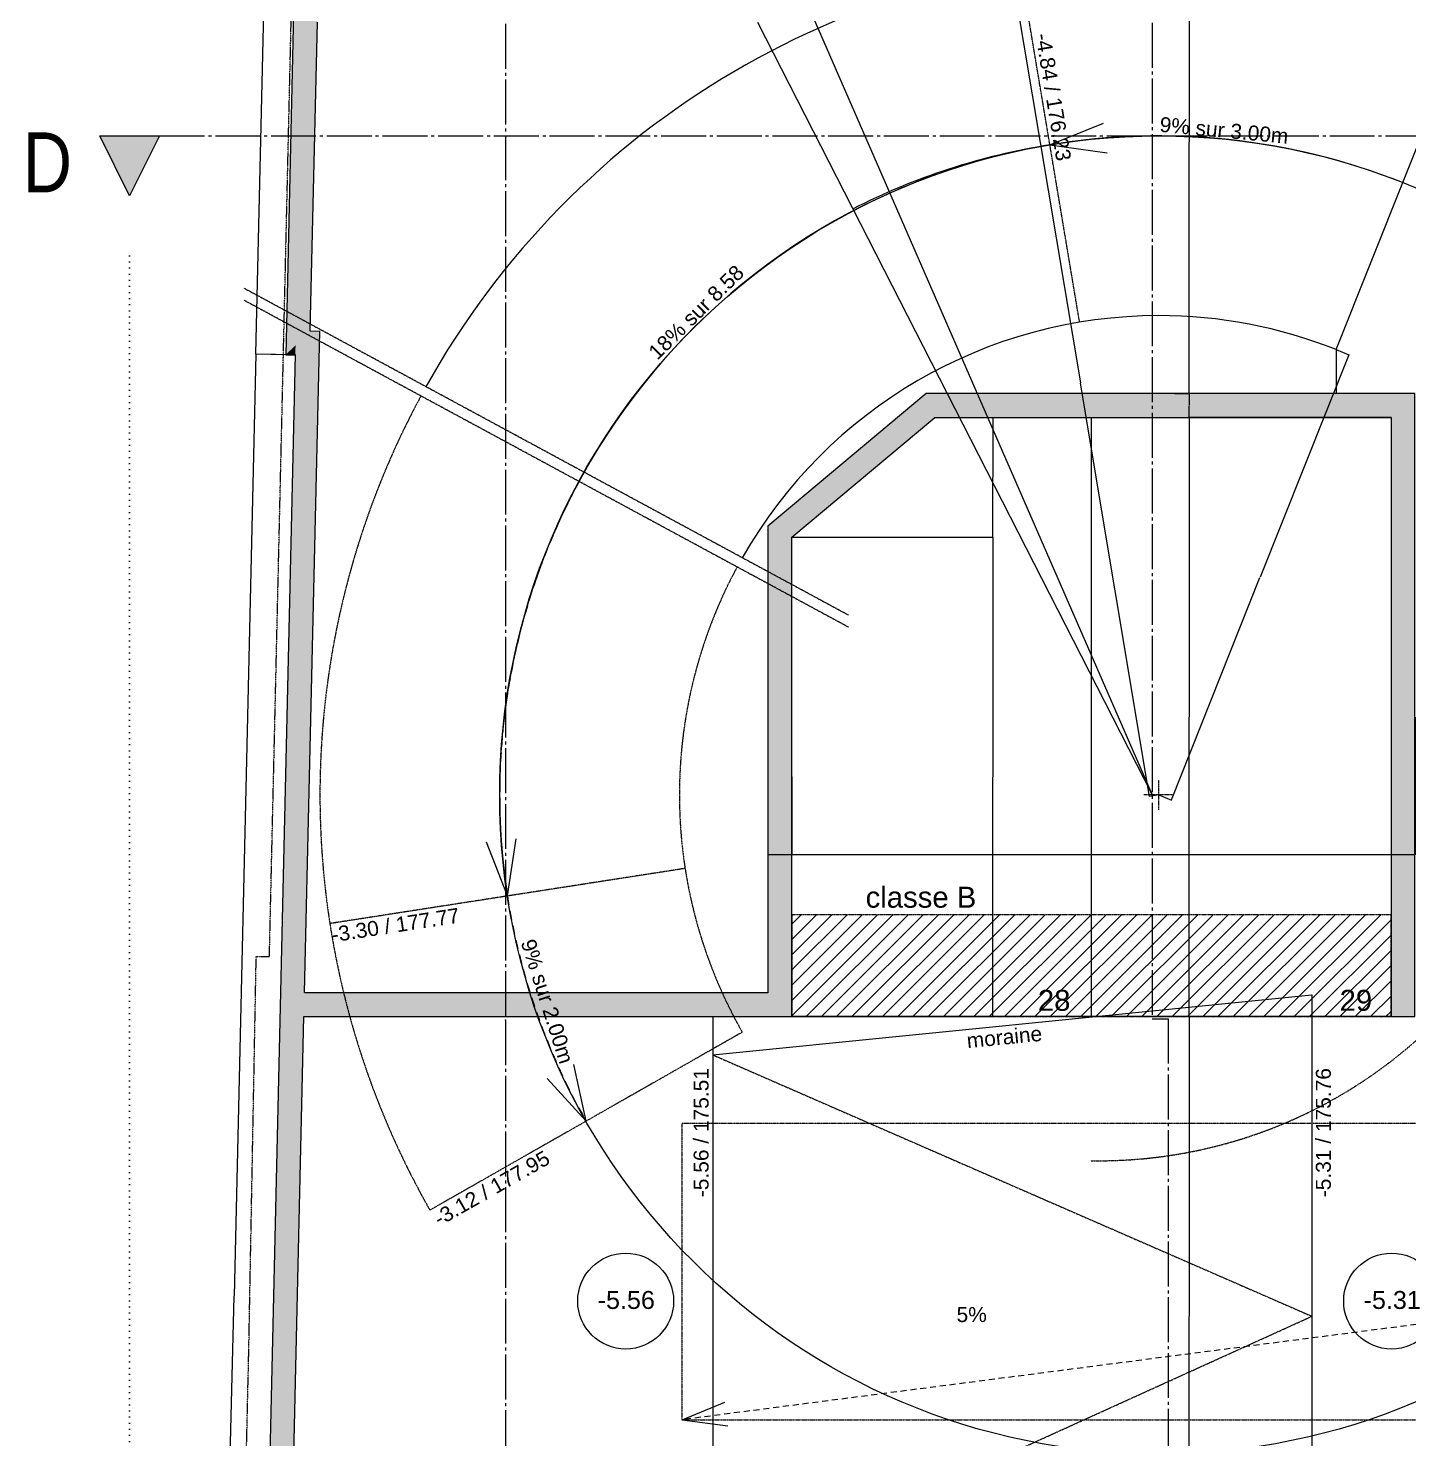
# Model space of a CAD drawing. Header units: centimetres. Extents: x 16433 to 114398, y -50094 to -12305.
# Drawn here: x 51121 to 52274, y -14600 to -13423 of the extents above; entities that cross this region are included whole.
import ezdxf

# ---------------------------------------------------------------- set-up
doc = ezdxf.new("R2010")
doc.units = ezdxf.units.CM
doc.header["$LTSCALE"] = 0.5
for name, pattern in [('Axe 15', [0.88, 0.75, -0.065, 0, -0.065]), ('Mixte 15', [0.93, 0.75, -0.065, 0.05, -0.065]), ('Mixte 8_2 tirets', [0.695, 0.4, -0.065, 0.05, -0.065, 0.05, -0.065]), ('Pointillé 1', [0.09, 0.05, -0.04]), ('Pointillé 2', [0.165, 0.1, -0.065]), ('Pointillé 3', [0.25, 0.15, -0.1]), ('Points 2', [0.1, 0, -0.1])]:
    doc.linetypes.add(name, pattern=pattern)
doc.layers.get('0').update_dxf_attribs({"linetype": 'CONTINUOUS'})
doc.layers.get('DEFPOINTS').update_dxf_attribs({"linetype": 'CONTINUOUS'})
for name, color, linetype in [('01_cote_gen', 4, 'CONTINUOUS'), ('1  Hachures', 7, 'CONTINUOUS'), ('1  Hachures_coupées', 7, 'CONTINUOUS'), ('1  MURS', 7, 'CONTINUOUS'), ('6 COMPL 2D', 7, 'CONTINUOUS'), ('6 Compl 2D 2 Détails', 7, 'CONTINUOUS'), ('6 Traits de Coupes', 7, 'CONTINUOUS'), ('7 ABORDS', 7, 'CONTINUOUS'), ('8  TEXTES', 7, 'CONTINUOUS'), ('9  COTATIONS', 7, 'CONTINUOUS')]:
    doc.layers.add(name, color=color, linetype=linetype)
doc.styles.get("Standard").update_dxf_attribs({"font": 'arial.ttf'})
doc.styles.add('STYLE_GENERE_2', font='')
doc.styles.add('STYLE_GENERE_3', font='')
doc.styles.get('STYLE_GENERE_2').set_extended_font_data('Univers LT 57 Condensed')
doc.styles.get('STYLE_GENERE_3').set_extended_font_data('Arial Occidental')
doc.dimstyles.new('STYLE_GENERE__1', dxfattribs={"dimtxt": 0.1, "dimasz": 0.095, "dimexe": 0.18, "dimexo": 0, "dimgap": 0.09, "dimtad": 1, "dimtih": 1, "dimtoh": 1, "dimdec": 0, "dimlfac": 100, "dimzin": 0, "dimdsep": 46, "dimtxsty": 'STYLE_GENERE_2', "dimblk": 'ARROWHEAD_7', "dimblk1": 'ARROWHEAD_7', "dimblk2": 'ARROWHEAD_7', "dimcen": 0.09, "dimclrd": 7, "dimclre": 7, "dimclrt": 256, "dimadec": 1, "dimazin": 0, "dimtfac": 1, "dimtdec": 4, "dimtmove": 0, "dimatfit": 3, "dimfxl": 1, "dimtolj": 1, "dimtzin": 0, "dimarcsym": 0})
doc.dimstyles.new('STYLE_GENERE__2', dxfattribs={"dimtxt": 0.1, "dimasz": 0.095, "dimexe": 0.18, "dimexo": 0, "dimgap": 0.09, "dimtad": 1, "dimtih": 1, "dimtoh": 1, "dimdec": 0, "dimlfac": 100, "dimzin": 0, "dimdsep": 46, "dimtxsty": 'STYLE_GENERE_3', "dimblk": 'ARROWHEAD_7', "dimblk1": 'ARROWHEAD_7', "dimblk2": 'ARROWHEAD_7', "dimcen": 0.09, "dimclrd": 7, "dimclre": 7, "dimclrt": 256, "dimadec": 1, "dimazin": 0, "dimtfac": 1, "dimtdec": 4, "dimtmove": 0, "dimatfit": 3, "dimfxl": 1, "dimtolj": 1, "dimtzin": 0, "dimarcsym": 0})
doc.dimstyles.new('STYLE_GENERE__3', dxfattribs={"dimtxt": 0.1, "dimasz": 0.095, "dimexe": 0.18, "dimexo": 0, "dimgap": 0.09, "dimtad": 1, "dimtih": 1, "dimtoh": 1, "dimdec": 0, "dimlfac": 100, "dimzin": 0, "dimdsep": 46, "dimtxsty": 'STYLE_GENERE_3', "dimblk": 'ARROWHEAD_7', "dimblk1": 'ARROWHEAD_7', "dimblk2": 'ARROWHEAD_7', "dimcen": 0.09, "dimclrd": 7, "dimclre": 7, "dimclrt": 256, "dimadec": 1, "dimazin": 0, "dimtfac": 1, "dimtdec": 4, "dimtmove": 2, "dimatfit": 3, "dimfxl": 1, "dimtolj": 1, "dimtzin": 0, "dimarcsym": 0})

# ---------------------------------------------------------------- blocks, each defined once
blk = doc.blocks.new('Mur_307_2', base_point=(10.34, 17.005))
at = {"layer": '1  Hachures_coupées', "linetype": 'Continuous', "lineweight": 0, "true_color": 0x8080c0}
blk.add_hatch(color=163, dxfattribs=at).paths.add_polyline_path([(10.34, 17.205), (6.26, 17.205), (6.333, 17.005), (10.14, 17.005)], flags=0)
at = {"layer": '1  MURS', "color": 5, "linetype": 'Continuous', "lineweight": 0}
for p, q in [((10.34, 17.205), (6.26, 17.205)), ((6.333, 17.005), (10.14, 17.005))]:
    blk.add_line(p, q, dxfattribs=at)
blk = doc.blocks.new('Mur_308_2', base_point=(5.14, 12.005))
at = {"layer": '1  Hachures_coupées', "linetype": 'Continuous', "lineweight": 0, "true_color": 0x8080c0}
blk.add_hatch(color=163, dxfattribs=at).paths.add_polyline_path([(5.14, 12.005), (5.14, 16.005), (4.94, 16.098), (4.94, 12.205)], flags=0)
at = {"layer": '1  MURS', "color": 5, "linetype": 'Continuous', "lineweight": 0}
for p, q in [((4.94, 16.098), (4.94, 12.205)), ((5.14, 12.005), (5.14, 16.005))]:
    blk.add_line(p, q, dxfattribs=at)
blk = doc.blocks.new('Mur_306_2', base_point=(5.14, 16.005))
at = {"layer": '1  Hachures_coupées', "linetype": 'Continuous', "lineweight": 0, "true_color": 0x8080c0}
blk.add_hatch(color=163, dxfattribs=at).paths.add_polyline_path([(5.14, 16.005), (6.333, 17.005), (6.26, 17.205), (4.94, 16.098)], flags=0)
at = {"layer": '1  MURS', "color": 5, "linetype": 'Continuous', "lineweight": 0}
for p, q in [((6.26, 17.205), (4.94, 16.098)), ((5.14, 16.005), (6.333, 17.005))]:
    blk.add_line(p, q, dxfattribs=at)
blk = doc.blocks.new('Mur_327_2', base_point=(5.14, 12.005))
at = {"layer": '1  Hachures_coupées', "linetype": 'Continuous', "lineweight": 0, "true_color": 0x8080c0}
blk.add_hatch(color=163, dxfattribs=at).paths.add_polyline_path([(4.94, 12.205), (1.073, 12.205), (1.068, 12.005), (5.14, 12.005)], flags=0)
at = {"layer": '1  MURS', "color": 5, "linetype": 'Continuous', "lineweight": 0}
for p, q in [((4.94, 12.205), (1.073, 12.205)), ((1.068, 12.005), (5.14, 12.005))]:
    blk.add_line(p, q, dxfattribs=at)
blk = doc.blocks.new('Mur_340_2', base_point=(10.34, 12.005))
at = {"layer": '1  Hachures_coupées', "linetype": 'Continuous', "lineweight": 0, "true_color": 0x8080c0}
blk.add_hatch(color=163, dxfattribs=at).paths.add_polyline_path([(10.34, 12.005), (10.34, 17.205), (10.14, 17.005), (10.14, 12.005)], flags=0)
at = {"layer": '1  MURS', "color": 5, "linetype": 'Continuous', "lineweight": 0}
for p, q in [((10.34, 12.005), (10.34, 17.205)), ((10.14, 17.005), (10.14, 12.005)), ((10.14, 12.005), (10.34, 12.005))]:
    blk.add_line(p, q, dxfattribs=at)
blk = doc.blocks.new('Mur_53_2', base_point=(1.072, 24.22))
at = {"layer": '1  Hachures_coupées', "linetype": 'Continuous', "lineweight": 0, "true_color": 0x8080c0}
blk.add_hatch(color=163, dxfattribs=at).paths.add_polyline_path([(1.076, 24.42), (0.916, 17.528), (1.121, 17.724), (1.272, 24.215)], flags=0)
at = {"layer": '1  MURS', "color": 5, "linetype": 'Continuous', "lineweight": 0}
for p, q in [((1.076, 24.42), (0.916, 17.528)), ((1.186, 20.505), (1.272, 24.215)), ((1.121, 17.724), (1.181, 20.305))]:
    blk.add_line(p, q, dxfattribs=at)
blk = doc.blocks.new('Mur_323_2', base_point=(1.001, 17.726))
at = {"layer": '1  Hachures_coupées', "linetype": 'Continuous', "lineweight": 0, "true_color": 0x8080c0}
for points in [[(1.196, 17.522), (1.201, 17.722), (0.996, 17.527)], [(0.836, 2.005), (1.196, 17.522), (0.996, 17.527), (0.636, 2.005)], [(0.631, 1.805), (0.836, 2.005), (0.636, 2.005)]]:
    blk.add_hatch(color=163, dxfattribs=at).paths.add_polyline_path(points, flags=0)
at = {"layer": '1  MURS', "color": 5, "linetype": 'Continuous', "lineweight": 0}
for p, q in [((1.073, 12.205), (1.201, 17.722)), ((0.996, 17.527), (0.631, 1.805)), ((0.836, 2.005), (1.068, 12.005))]:
    blk.add_line(p, q, dxfattribs=at)
blk = doc.blocks.new('Mur_2245_2', base_point=(0.921, 17.728))
at = {"layer": '1  Hachures_coupées', "linetype": 'Continuous', "lineweight": 0, "true_color": 0x8080c0}
for points in [[(0.996, 17.527), (1.201, 17.722), (1.121, 17.724), (0.998, 17.607)], [(0.998, 17.607), (0.916, 17.528), (0.996, 17.527)]]:
    blk.add_hatch(color=163, dxfattribs=at).paths.add_polyline_path(points, flags=0)
at = {"layer": '1  MURS', "color": 5, "linetype": 'Continuous', "lineweight": 0}
for p, q in [((1.201, 17.722), (1.121, 17.724)), ((0.916, 17.528), (0.996, 17.527))]:
    blk.add_line(p, q, dxfattribs=at)
blk = doc.blocks.new('Ligne_79_2', base_point=(23.278, 11.113))
at = {"layer": '6 COMPL 2D', "linetype": 'Pointillé 2'}
blk.add_line((23.278, 11.113), (4.223, 8.641), dxfattribs=at)
at = {"layer": '6 COMPL 2D', "linetype": 'Continuous'}
for q in [(4.58, 8.788), (4.606, 8.59)]:
    blk.add_line((4.223, 8.641), q, dxfattribs=at)
blk = doc.blocks.new('Arc_146_2', base_point=(8.201, 13.855))
at = {"layer": '6 COMPL 2D', "linetype": 'Continuous'}
for q in [(3.32, 11.605), (3.098, 11.49)]:
    blk.add_line((3.423, 11.133), q, dxfattribs=at)
at = {"layer": '6 COMPL 2D', "color": 194, "linetype": 'Pointillé 3', "lineweight": 0, "true_color": 0x50009f}
blk.add_arc((8.201, 13.855), 5.5, 188.8215, 209.6695, dxfattribs=at)
blk = doc.blocks.new('Arc_149_2', base_point=(8.201, 13.855))
at = {"layer": '6 Compl 2D 2 Détails', "linetype": 'Continuous'}
for q in [(7.741, 19.461), (7.772, 19.213)]:
    blk.add_line((7.293, 19.28), q, dxfattribs=at)
at = {"layer": '6 Compl 2D 2 Détails', "color": 194, "linetype": 'Continuous', "lineweight": 0, "true_color": 0x50009f}
blk.add_arc((8.201, 13.855), 5.5, 68.2765, 99.5028, dxfattribs=at)
blk = doc.blocks.new('Arc_167_2', base_point=(8.201, 13.855))
at = {"layer": '6 Compl 2D 2 Détails', "linetype": 'Continuous'}
for q in [(2.59, 13.461), (2.839, 13.489)]:
    blk.add_line((2.767, 13.012), q, dxfattribs=at)
at = {"layer": '6 Compl 2D 2 Détails', "color": 194, "linetype": 'Continuous', "lineweight": 0, "true_color": 0x50009f}
blk.add_arc((8.201, 13.855), 5.5, 99.5028, 188.8215, dxfattribs=at)
blk = doc.blocks.new('Arc_166_2', base_point=(8.201, 13.855))
at = {"layer": '6 Compl 2D 2 Détails', "linetype": 'Continuous'}
for q in [(2.59, 13.461), (2.839, 13.489)]:
    blk.add_line((2.767, 13.012), q, dxfattribs=at)
at = {"layer": '6 Compl 2D 2 Détails', "color": 194, "linetype": 'Pointillé 3', "lineweight": 0, "true_color": 0x50009f}
blk.add_arc((8.201, 13.855), 5.5, 151.5973, 188.8215, dxfattribs=at)
blk = doc.blocks.new('ARROWHEAD_7')
at = {"color": 0, "linetype": 'Continuous', "lineweight": 0}
for p, q in [((0, 0), (-1, 0)), ((-0.25, 0), (0.25, 0)), ((0, -0.25), (0, 0.25))]:
    blk.add_line(p, q, dxfattribs=at)
blk.add_circle((0, 0), 0.25, dxfattribs=at)
blk = doc.blocks.new('*D786')
at = {"layer": '9  COTATIONS', "color": 7, "linetype": 'Continuous', "lineweight": -2, "transparency": 16777216}
for p, q in [((51738.8, -14047.6), (51738.8, -14112.6)), ((51758.8, -14047.6), (51758.8, -14112.6)), ((51738.9, -14112.4), (51758.7, -14112.4))]:
    blk.add_line(p, q, dxfattribs=at)
at = {"layer": 'DEFPOINTS', "color": 0, "linetype": 'Continuous', "transparency": 16777216}
for p in [(51738.8, -14047.6), (51758.8, -14047.6), (51758.8, -14112.4)]:
    blk.add_point(p, dxfattribs=at)
at = {"layer": '9  COTATIONS', "color": 7, "linetype": 'Continuous', "lineweight": -2, "transparency": 16777216, "xscale": 0.095, "yscale": 0.095, "zscale": 0.095, "rotation": 180}
blk.add_blockref('ARROWHEAD_7', (51738.8, -14112.4), dxfattribs=at)
at = {"layer": '9  COTATIONS', "color": 7, "linetype": 'Continuous', "lineweight": -2, "transparency": 16777216, "xscale": 0.095, "yscale": 0.095, "zscale": 0.095}
blk.add_blockref('ARROWHEAD_7', (51758.8, -14112.4), dxfattribs=at)
at = {"layer": '9  COTATIONS', "color": 194, "linetype": 'Continuous', "true_color": 0x50009f, "transparency": 16777216, "insert": (51748.8, -14112.3), "char_height": 0.1, "attachment_point": 5, "style": 'STYLE_GENERE_2'}
blk.add_mtext('\\A1;2000', dxfattribs=at)
blk = doc.blocks.new('*D787')
at = {"layer": '9  COTATIONS', "color": 7, "linetype": 'Continuous', "lineweight": -2, "transparency": 16777216}
for p, q in [((51758.8, -14047.6), (51758.8, -14112.6)), ((51758.9, -14112.4), (52008.7, -14112.4)), ((52008.8, -14247.6), (52008.8, -14112.3))]:
    blk.add_line(p, q, dxfattribs=at)
at = {"layer": 'DEFPOINTS', "color": 0, "linetype": 'Continuous', "transparency": 16777216}
for p in [(51758.8, -14047.6), (52008.8, -14112.4), (52008.8, -14247.6)]:
    blk.add_point(p, dxfattribs=at)
at = {"layer": '9  COTATIONS', "color": 7, "linetype": 'Continuous', "lineweight": -2, "transparency": 16777216, "xscale": 0.095, "yscale": 0.095, "zscale": 0.095, "rotation": 180}
blk.add_blockref('ARROWHEAD_7', (51758.8, -14112.4), dxfattribs=at)
at = {"layer": '9  COTATIONS', "color": 7, "linetype": 'Continuous', "lineweight": -2, "transparency": 16777216, "xscale": 0.095, "yscale": 0.095, "zscale": 0.095}
blk.add_blockref('ARROWHEAD_7', (52008.8, -14112.4), dxfattribs=at)
at = {"layer": '9  COTATIONS', "color": 194, "linetype": 'Continuous', "true_color": 0x50009f, "transparency": 16777216, "insert": (51883.8, -14112.3), "char_height": 0.1, "attachment_point": 5, "style": 'STYLE_GENERE_2'}
blk.add_mtext('\\A1;25000', dxfattribs=at)
blk = doc.blocks.new('*D788')
at = {"layer": '9  COTATIONS', "color": 7, "linetype": 'Continuous', "lineweight": -2, "transparency": 16777216}
for p, q in [((52258.8, -13997.6), (52258.8, -14112.6)), ((52008.8, -14247.6), (52008.8, -14112.3)), ((52008.9, -14112.4), (52258.7, -14112.4))]:
    blk.add_line(p, q, dxfattribs=at)
at = {"layer": 'DEFPOINTS', "color": 0, "linetype": 'Continuous', "transparency": 16777216}
for p in [(52258.8, -13997.6), (52258.8, -14112.4), (52008.8, -14247.6)]:
    blk.add_point(p, dxfattribs=at)
at = {"layer": '9  COTATIONS', "color": 7, "linetype": 'Continuous', "lineweight": -2, "transparency": 16777216, "xscale": 0.095, "yscale": 0.095, "zscale": 0.095, "rotation": 180}
blk.add_blockref('ARROWHEAD_7', (52008.8, -14112.4), dxfattribs=at)
at = {"layer": '9  COTATIONS', "color": 7, "linetype": 'Continuous', "lineweight": -2, "transparency": 16777216, "xscale": 0.095, "yscale": 0.095, "zscale": 0.095}
blk.add_blockref('ARROWHEAD_7', (52258.8, -14112.4), dxfattribs=at)
at = {"layer": '9  COTATIONS', "color": 194, "linetype": 'Continuous', "true_color": 0x50009f, "transparency": 16777216, "insert": (52133.8, -14112.3), "char_height": 0.1, "attachment_point": 5, "style": 'STYLE_GENERE_2'}
blk.add_mtext('\\A1;25000', dxfattribs=at)
blk = doc.blocks.new('*D789')
at = {"layer": '9  COTATIONS', "color": 7, "linetype": 'Continuous', "lineweight": -2, "transparency": 16777216}
for p, q in [((52258.8, -13997.6), (52258.8, -14112.6)), ((52278.8, -13997.6), (52278.8, -14112.6)), ((52258.9, -14112.4), (52278.7, -14112.4))]:
    blk.add_line(p, q, dxfattribs=at)
at = {"layer": 'DEFPOINTS', "color": 0, "linetype": 'Continuous', "transparency": 16777216}
for p in [(52258.8, -13997.6), (52278.8, -13997.6), (52278.8, -14112.4)]:
    blk.add_point(p, dxfattribs=at)
at = {"layer": '9  COTATIONS', "color": 7, "linetype": 'Continuous', "lineweight": -2, "transparency": 16777216, "xscale": 0.095, "yscale": 0.095, "zscale": 0.095, "rotation": 180}
blk.add_blockref('ARROWHEAD_7', (52258.8, -14112.4), dxfattribs=at)
at = {"layer": '9  COTATIONS', "color": 7, "linetype": 'Continuous', "lineweight": -2, "transparency": 16777216, "xscale": 0.095, "yscale": 0.095, "zscale": 0.095}
blk.add_blockref('ARROWHEAD_7', (52278.8, -14112.4), dxfattribs=at)
at = {"layer": '9  COTATIONS', "color": 194, "linetype": 'Continuous', "true_color": 0x50009f, "transparency": 16777216, "insert": (52268.8, -14112.3), "char_height": 0.1, "attachment_point": 5, "style": 'STYLE_GENERE_2'}
blk.add_mtext('\\A1;2000', dxfattribs=at)
blk = doc.blocks.new('*D808')
at = {"layer": '9  COTATIONS', "color": 7, "linetype": 'Continuous', "lineweight": -2, "transparency": 16777216}
for p, q in [((52223.5, -13695.3), (52149.5, -13880.9)), ((52213, -13691), (52223.7, -13695.3)), ((52075.5, -14066.7), (52149.4, -13881.2)), ((52064.9, -14062.6), (52075.6, -14066.9))]:
    blk.add_line(p, q, dxfattribs=at)
at = {"layer": 'DEFPOINTS', "color": 0, "linetype": 'Continuous', "transparency": 16777216}
for p in [(52213, -13691), (52223.5, -13695.2), (52064.9, -14062.6)]:
    blk.add_point(p, dxfattribs=at)
at = {"layer": '9  COTATIONS', "color": 7, "linetype": 'Continuous', "lineweight": -2, "transparency": 16777216, "xscale": 0.095, "yscale": 0.095, "zscale": 0.095}
for p, rotation in [((52223.5, -13695.2), 68.27652571938793), ((52075.5, -14066.8), 248.2765257193879)]:
    blk.add_blockref('ARROWHEAD_7', p, dxfattribs=dict(at, rotation=rotation))
at = {"layer": '9  COTATIONS', "color": 194, "linetype": 'Continuous', "true_color": 0x50009f, "transparency": 16777216, "insert": (52149.5, -13881), "char_height": 0.1, "attachment_point": 5, "style": 'STYLE_GENERE_3'}
blk.add_mtext('\\A1;40000', dxfattribs=at)
blk = doc.blocks.new('*D809')
at = {"layer": '9  COTATIONS', "color": 7, "linetype": 'Continuous', "lineweight": -2, "transparency": 16777216}
for p, q in [((51949.3, -13372.2), (51941.5, -13373.5)), ((51941.7, -13373.6), (51999.5, -13718.6)), ((52057.3, -14063.8), (51999.5, -13718.9)), ((52064.9, -14062.6), (52057.1, -14063.9))]:
    blk.add_line(p, q, dxfattribs=at)
at = {"layer": 'DEFPOINTS', "color": 0, "linetype": 'Continuous', "transparency": 16777216}
for p in [(51941.7, -13373.5), (51949.3, -13372.2), (52064.9, -14062.6)]:
    blk.add_point(p, dxfattribs=at)
at = {"layer": '9  COTATIONS', "color": 7, "linetype": 'Continuous', "lineweight": -2, "transparency": 16777216, "xscale": 0.095, "yscale": 0.095, "zscale": 0.095}
for p, rotation in [((51941.7, -13373.5), 99.50282615451933), ((52057.3, -14063.9), 279.5028261545194)]:
    blk.add_blockref('ARROWHEAD_7', p, dxfattribs=dict(at, rotation=rotation))
at = {"layer": '9  COTATIONS', "color": 194, "linetype": 'Continuous', "true_color": 0x50009f, "transparency": 16777216, "insert": (51999.5, -13718.7), "char_height": 0.1, "attachment_point": 5, "style": 'STYLE_GENERE_3'}
blk.add_mtext('\\A1;70000', dxfattribs=at)
blk = doc.blocks.new('*D815')
at = {"layer": '9  COTATIONS', "color": 7, "linetype": 'Continuous', "lineweight": -2, "transparency": 16777216}
for p, q in [((52258.8, -14247.6), (52090.2, -14247.6)), ((52090.4, -14247.7), (52090.4, -14497.5)), ((52090.4, -14747.5), (52090.4, -14497.8)), ((52172.8, -14747.6), (52090.2, -14747.6))]:
    blk.add_line(p, q, dxfattribs=at)
at = {"layer": 'DEFPOINTS', "color": 0, "linetype": 'Continuous', "transparency": 16777216}
for p in [(52090.4, -14247.6), (52258.8, -14247.6), (52172.8, -14747.6)]:
    blk.add_point(p, dxfattribs=at)
at = {"layer": '9  COTATIONS', "color": 7, "linetype": 'Continuous', "lineweight": -2, "transparency": 16777216, "xscale": 0.095, "yscale": 0.095, "zscale": 0.095}
for p, rotation in [((52090.4, -14247.6), 90), ((52090.4, -14747.6), 270)]:
    blk.add_blockref('ARROWHEAD_7', p, dxfattribs=dict(at, rotation=rotation))
at = {"layer": '9  COTATIONS', "color": 194, "linetype": 'Continuous', "true_color": 0x50009f, "transparency": 16777216, "insert": (52090.4, -14497.6), "char_height": 0.1, "attachment_point": 5, "style": 'STYLE_GENERE_3'}
blk.add_mtext('\\A1;50000', dxfattribs=at)
blk = doc.blocks.new('*D816')
at = {"layer": '9  COTATIONS', "color": 7, "linetype": 'Continuous', "lineweight": -2, "transparency": 16777216}
for p, q in [((52258.8, -13747.6), (52090.2, -13747.6)), ((52090.4, -13747.7), (52090.4, -13997.5)), ((52090.4, -14247.5), (52090.4, -13997.8)), ((52258.8, -14247.6), (52090.2, -14247.6))]:
    blk.add_line(p, q, dxfattribs=at)
at = {"layer": 'DEFPOINTS', "color": 0, "linetype": 'Continuous', "transparency": 16777216}
for p in [(52090.4, -13747.6), (52258.8, -13747.6), (52258.8, -14247.6)]:
    blk.add_point(p, dxfattribs=at)
at = {"layer": '9  COTATIONS', "color": 7, "linetype": 'Continuous', "lineweight": -2, "transparency": 16777216, "xscale": 0.095, "yscale": 0.095, "zscale": 0.095}
for p, rotation in [((52090.4, -13747.6), 90), ((52090.4, -14247.6), 270)]:
    blk.add_blockref('ARROWHEAD_7', p, dxfattribs=dict(at, rotation=rotation))
at = {"layer": '9  COTATIONS', "color": 194, "linetype": 'Continuous', "true_color": 0x50009f, "transparency": 16777216, "insert": (52090.4, -13997.6), "char_height": 0.1, "attachment_point": 5, "style": 'STYLE_GENERE_3'}
blk.add_mtext('\\A1;50000', dxfattribs=at)
blk = doc.blocks.new('*D817')
at = {"layer": '9  COTATIONS', "color": 7, "linetype": 'Continuous', "lineweight": -2, "transparency": 16777216}
for p, q in [((52078.4, -13727.6), (52090.6, -13727.6)), ((52090.4, -13727.7), (52090.4, -13737.5)), ((52258.8, -13747.6), (52090.2, -13747.6)), ((52090.4, -13747.5), (52090.4, -13737.8))]:
    blk.add_line(p, q, dxfattribs=at)
at = {"layer": 'DEFPOINTS', "color": 0, "linetype": 'Continuous', "transparency": 16777216}
for p in [(52078.4, -13727.6), (52090.4, -13727.6), (52258.8, -13747.6)]:
    blk.add_point(p, dxfattribs=at)
at = {"layer": '9  COTATIONS', "color": 7, "linetype": 'Continuous', "lineweight": -2, "transparency": 16777216, "xscale": 0.095, "yscale": 0.095, "zscale": 0.095}
for p, rotation in [((52090.4, -13727.6), 90), ((52090.4, -13747.6), 270)]:
    blk.add_blockref('ARROWHEAD_7', p, dxfattribs=dict(at, rotation=rotation))
at = {"layer": '9  COTATIONS', "color": 194, "linetype": 'Continuous', "true_color": 0x50009f, "transparency": 16777216, "insert": (52090.4, -13737.6), "char_height": 0.1, "attachment_point": 5, "style": 'STYLE_GENERE_3'}
blk.add_mtext('\\A1;2000', dxfattribs=at)
blk = doc.blocks.new('*D818')
at = {"layer": '9  COTATIONS', "color": 7, "linetype": 'Continuous', "lineweight": -2, "transparency": 16777216}
for p, q in [((51940.7, -13307.6), (52090.6, -13307.6)), ((52090.4, -13307.7), (52090.4, -13517.5)), ((52090.4, -13727.5), (52090.4, -13517.8)), ((52078.4, -13727.6), (52090.6, -13727.6))]:
    blk.add_line(p, q, dxfattribs=at)
at = {"layer": 'DEFPOINTS', "color": 0, "linetype": 'Continuous', "transparency": 16777216}
for p in [(51940.7, -13307.6), (52090.4, -13307.6), (52078.4, -13727.6)]:
    blk.add_point(p, dxfattribs=at)
at = {"layer": '9  COTATIONS', "color": 7, "linetype": 'Continuous', "lineweight": -2, "transparency": 16777216, "xscale": 0.095, "yscale": 0.095, "zscale": 0.095}
for p, rotation in [((52090.4, -13307.6), 90), ((52090.4, -13727.6), 270)]:
    blk.add_blockref('ARROWHEAD_7', p, dxfattribs=dict(at, rotation=rotation))
at = {"layer": '9  COTATIONS', "color": 194, "linetype": 'Continuous', "true_color": 0x50009f, "transparency": 16777216, "insert": (52090.4, -13517.6), "char_height": 0.1, "attachment_point": 5, "style": 'STYLE_GENERE_3'}
blk.add_mtext('\\A1;42001', dxfattribs=at)
blk = doc.blocks.new('*D852')
at = {"layer": '9  COTATIONS', "color": 7, "linetype": 'Continuous', "lineweight": -2, "transparency": 16777216}
for p, q in [((51758.8, -13847.6), (51926.7, -13847.6)), ((51926.5, -13847.7), (51926.5, -14047.5)), ((51926.5, -14247.5), (51926.5, -14047.8)), ((51758.8, -14247.6), (51926.7, -14247.6))]:
    blk.add_line(p, q, dxfattribs=at)
at = {"layer": 'DEFPOINTS', "color": 0, "linetype": 'Continuous', "transparency": 16777216}
for p in [(51758.8, -13847.6), (51926.5, -13847.6), (51758.8, -14247.6)]:
    blk.add_point(p, dxfattribs=at)
at = {"layer": '9  COTATIONS', "color": 7, "linetype": 'Continuous', "lineweight": -2, "transparency": 16777216, "xscale": 0.095, "yscale": 0.095, "zscale": 0.095}
for p, rotation in [((51926.5, -13847.6), 90), ((51926.5, -14247.6), 270)]:
    blk.add_blockref('ARROWHEAD_7', p, dxfattribs=dict(at, rotation=rotation))
at = {"layer": '9  COTATIONS', "color": 194, "linetype": 'Continuous', "true_color": 0x50009f, "transparency": 16777216, "insert": (51926.5, -14047.6), "char_height": 0.1, "attachment_point": 5, "style": 'STYLE_GENERE_3'}
blk.add_mtext('\\A1;40001', dxfattribs=at)
blk = doc.blocks.new('*D853')
at = {"layer": '9  COTATIONS', "color": 7, "linetype": 'Continuous', "lineweight": -2, "transparency": 16777216}
for p, q in [((51878, -13747.6), (51926.7, -13747.6)), ((51926.5, -13747.7), (51926.5, -13797.5)), ((51926.5, -13847.5), (51926.5, -13797.8)), ((51758.8, -13847.6), (51926.7, -13847.6))]:
    blk.add_line(p, q, dxfattribs=at)
at = {"layer": 'DEFPOINTS', "color": 0, "linetype": 'Continuous', "transparency": 16777216}
for p in [(51878, -13747.6), (51926.5, -13747.6), (51758.8, -13847.6)]:
    blk.add_point(p, dxfattribs=at)
at = {"layer": '9  COTATIONS', "color": 7, "linetype": 'Continuous', "lineweight": -2, "transparency": 16777216, "xscale": 0.095, "yscale": 0.095, "zscale": 0.095}
for p, rotation in [((51926.5, -13747.6), 90), ((51926.5, -13847.6), 270)]:
    blk.add_blockref('ARROWHEAD_7', p, dxfattribs=dict(at, rotation=rotation))
at = {"layer": '9  COTATIONS', "color": 194, "linetype": 'Continuous', "true_color": 0x50009f, "transparency": 16777216, "insert": (51926.5, -13797.6), "char_height": 0.1, "attachment_point": 5, "style": 'STYLE_GENERE_3'}
blk.add_mtext('\\A1;9999', dxfattribs=at)
blk = doc.blocks.new('*D854')
at = {"layer": '9  COTATIONS', "color": 7, "linetype": 'Continuous', "lineweight": -2, "transparency": 16777216}
for p, q in [((51327.5, -13005.7), (51319.5, -13350)), ((51352.4, -13006.1), (51327.4, -13005.6)), ((51311.5, -13694.6), (51319.5, -13350.3)), ((51336.4, -13695.3), (51311.3, -13694.7))]:
    blk.add_line(p, q, dxfattribs=at)
at = {"layer": 'DEFPOINTS', "color": 0, "linetype": 'Continuous', "transparency": 16777216}
for p in [(51327.5, -13005.6), (51352.4, -13006.1), (51336.4, -13695.3)]:
    blk.add_point(p, dxfattribs=at)
at = {"layer": '9  COTATIONS', "color": 7, "linetype": 'Continuous', "lineweight": -2, "transparency": 16777216, "xscale": 0.095, "yscale": 0.095, "zscale": 0.095}
for p, rotation in [((51327.5, -13005.6), 88.66762170918993), ((51311.5, -13694.7), 268.6676217091899)]:
    blk.add_blockref('ARROWHEAD_7', p, dxfattribs=dict(at, rotation=rotation))
at = {"layer": '9  COTATIONS', "color": 194, "linetype": 'Continuous', "true_color": 0x50009f, "transparency": 16777216, "insert": (51319.5, -13350.1), "char_height": 0.1, "attachment_point": 5, "style": 'STYLE_GENERE_3'}
blk.add_mtext('\\A1;68934', dxfattribs=at)
blk = doc.blocks.new('*D855')
at = {"layer": '9  COTATIONS', "color": 7, "linetype": 'Continuous', "lineweight": -2, "transparency": 16777216}
for p, q in [((51311.5, -13694.8), (51293.3, -14480.7)), ((51344.4, -13695.5), (51311.3, -13694.7)), ((51275, -15266.8), (51293.2, -14480.9)), ((51307.9, -15267.6), (51274.8, -15266.9))]:
    blk.add_line(p, q, dxfattribs=at)
at = {"layer": 'DEFPOINTS', "color": 0, "linetype": 'Continuous', "transparency": 16777216}
for p in [(51344.4, -13695.5), (51275, -15266.9), (51307.9, -15267.6)]:
    blk.add_point(p, dxfattribs=at)
at = {"layer": '9  COTATIONS', "color": 7, "linetype": 'Continuous', "lineweight": -2, "transparency": 16777216, "xscale": 0.095, "yscale": 0.095, "zscale": 0.095}
for p, rotation in [((51311.5, -13694.7), 88.66972917960341), ((51275, -15266.9), 268.6697291796035)]:
    blk.add_blockref('ARROWHEAD_7', p, dxfattribs=dict(at, rotation=rotation))
at = {"layer": '9  COTATIONS', "color": 194, "linetype": 'Continuous', "true_color": 0x50009f, "transparency": 16777216, "insert": (51293.3, -14480.8), "char_height": 0.1, "attachment_point": 5, "style": 'STYLE_GENERE_3'}
blk.add_mtext('\\A1;157258', dxfattribs=at)
blk = doc.blocks.new('Plan de coupe_3_2', base_point=(8.147, 25.664))
at = {"layer": '6 Traits de Coupes', "color": 142, "linetype": 'Mixte 15', "lineweight": 0, "true_color": 0x009de0}
for p, q in [((8.147, 25.414), (8.147, 11.988)), ((8.147, 11.988), (8.279, 11.988)), ((8.279, 11.988), (8.279, 0.053))]:
    blk.add_line(p, q, dxfattribs=at)
blk = doc.blocks.new('Plan de coupe_5_2', base_point=(2.751, 25.654))
at = {"layer": '6 Traits de Coupes', "color": 142, "linetype": 'Mixte 15', "lineweight": 0, "true_color": 0x009de0}
for p, q in [((2.751, 25.404), (2.751, 11.976)), ((2.751, 11.976), (2.751, 0.044))]:
    blk.add_line(p, q, dxfattribs=at)
blk.add_point((2.751, 11.976), dxfattribs=at)
blk = doc.blocks.new('Plan de coupe_1_2', base_point=(-0.386, 19.355))
at = {"layer": '1  Hachures', "linetype": 'Continuous', "lineweight": 0, "true_color": 0x828282}
blk.add_hatch(color=8, dxfattribs=at).paths.add_polyline_path([(-0.636, 19.355), (-0.136, 19.355), (-0.386, 18.855)], flags=0)
at = {"layer": '6 Traits de Coupes', "color": 8, "linetype": 'Continuous', "lineweight": 0, "true_color": 0x828282}
for p, q in [((-0.636, 19.355), (-0.136, 19.355)), ((-0.386, 18.855), (-0.636, 19.355)), ((-0.136, 19.355), (-0.386, 18.855))]:
    blk.add_line(p, q, dxfattribs=at)
at = {"layer": '6 Traits de Coupes', "color": 142, "linetype": 'Mixte 15', "lineweight": 0, "true_color": 0x009de0}
blk.add_line((-0.136, 19.355), (26.639, 19.355), dxfattribs=at)
at = {"layer": '6 Traits de Coupes', "color": 142, "linetype": 'Points 2', "lineweight": 0, "true_color": 0x009de0}
blk.add_line((-0.386, 18.355), (-0.386, 0.933), dxfattribs=at)
at = {"layer": '6 Traits de Coupes', "color": 8, "linetype": 'Continuous', "lineweight": 0, "true_color": 0x828282, "insert": (-1.28, 18.884), "char_height": 0.5, "attachment_point": 7, "style": 'STYLE_GENERE_2'}
blk.add_mtext('{D}', dxfattribs=at)

msp = doc.modelspace()

# ---------------------------------------------------------------- hatches: boundary and pattern name
at = {"layer": '1  Hachures_coupées', "linetype": 'Continuous'}
h = msp.add_hatch(dxfattribs=at)
h.set_pattern_fill('BLOC_THERMIQUE_0002', color=256, scale=100, style=0, pattern_type=2)
h.set_pattern_definition([(45, (51244.757, -15448.148), (-6.36396, 6.36396), [])])
h.paths.add_polyline_path([(51758.758, -14162.643), (51758.758, -14247.639), (52258.758, -14247.639), (52258.758, -14162.643)])

# ---------------------------------------------------------------- linework, layer by layer
at = {"layer": '01_cote_gen'}
for p in [(51730.203, -13307.634), (51730.203, -13417.634)]:
    msp.add_line(p, (52059.462, -14062.567), dxfattribs=at)
msp.add_circle((52064.906, -14062.632), 550, dxfattribs=at)
msp.add_arc((52059.462, -14062.567), 549.064, 98.943668, 117.045782, dxfattribs=at)
at = {"layer": '1  Hachures_coupées', "linetype": 'Pointillé 1', "flags": 128}
msp.add_lwpolyline([(51758.758, -14162.643), (51758.758, -14247.639), (52258.758, -14247.639), (52258.758, -14162.643)], close=True, dxfattribs=at)
at = {"layer": '6 COMPL 2D', "color": 194, "linetype": 'Pointillé 3', "lineweight": 0, "true_color": 0x50009f}
for p, q in [((51998.867, -13668.121), (51949.338, -13372.237)), ((51998.867, -13668.121), (51949.338, -13372.237)), ((51998.867, -13668.121), (51949.338, -13372.237)), ((52064.906, -14074.997), (52064.906, -14050.266)), ((52077.271, -14062.632), (52052.54, -14062.632)), ((51669.637, -14123.974), (51373.186, -14169.982)), ((51717.348, -14260.63), (51456.679, -14409.129))]:
    msp.add_line(p, q, dxfattribs=at)
at = {"layer": '6 COMPL 2D', "color": 194, "linetype": 'Continuous', "lineweight": 0, "true_color": 0x50009f}
msp.add_line((51692.757, -14279.533), (52192.757, -14229.533), dxfattribs=at)
at = {"layer": '6 COMPL 2D', "linetype": 'Pointillé 2'}
for p, q in [((53572.573, -14336.804), (51667.026, -14336.804)), ((51667.026, -14336.804), (51667.026, -14584.053)), ((51667.026, -14584.053), (53572.573, -14584.053))]:
    msp.add_line(p, q, dxfattribs=at)
at = {"layer": '6 COMPL 2D', "color": 18, "linetype": 'Continuous', "lineweight": 0}
for centre in [(51620.064, -14485.013), (52259.262, -14485.013)]:
    msp.add_circle(centre, 40, dxfattribs=at)
at = {"layer": '6 COMPL 2D', "color": 194, "linetype": 'Continuous', "lineweight": 0, "true_color": 0x50009f}
for radius, start, end in [(700, 90, 150.877294), (400, 90, 150.337223), (400, 68.276526, 90)]:
    msp.add_arc((52064.906, -14062.632), radius, start, end, dxfattribs=at)
at = {"layer": '6 COMPL 2D', "color": 194, "linetype": 'Pointillé 3', "lineweight": 0, "true_color": 0x50009f}
for centre, radius, start, end in [((52064.906, -14062.632), 700, 151.597297, 178.437331), ((52064.906, -14062.632), 400, 151.597297, 178.437331), ((52014.773, -13967.894), 400, 269.062676, 0), ((52014.773, -13967.894), 700, 269.848894, 0), ((52064.906, -14062.632), 700, 178.437331, 209.669484), ((52064.906, -14062.632), 400, 178.437331, 209.669484)]:
    msp.add_arc(centre, radius, start, end, dxfattribs=at)
at = {"layer": '6 Compl 2D 2 Détails', "color": 194, "linetype": 'Continuous', "lineweight": 0, "true_color": 0x50009f}
for p, q in [((52212.957, -13691.039), (52323.995, -13412.345)), ((52212.957, -13691.039), (52212.957, -13727.633)), ((52192.757, -14229.533), (52192.757, -14747.633)), ((51692.757, -14247.633), (51692.757, -14747.633))]:
    msp.add_line(p, q, dxfattribs=at)
at = {"layer": '6 Compl 2D 2 Détails', "color": 18, "linetype": 'Axe 15', "lineweight": 0}
for p, q in [((51805.992, -13912.622), (51301.526, -13639.827)), ((51805.992, -13922.622), (51301.526, -13649.827))]:
    msp.add_line(p, q, dxfattribs=at)
at = {"layer": '6 Compl 2D 2 Détails', "color": 18, "linetype": 'Continuous', "lineweight": 0}
for p, q in [((52008.758, -14247.639), (52008.758, -13747.643)), ((52258.758, -14247.639), (51758.758, -14247.639))]:
    msp.add_line(p, q, dxfattribs=at)
at = {"layer": '6 Compl 2D 2 Détails', "color": 194, "linetype": 'Pointillé 3', "lineweight": 0, "true_color": 0x50009f}
for p in [(51692.757, -14279.533), (51692.757, -14724.633)]:
    msp.add_line(p, (52192.757, -14497.633), dxfattribs=at)
at = {"layer": '7 ABORDS', "color": 30, "linetype": 'Mixte 8_2 tirets', "lineweight": 0, "true_color": 0xf5970a, "flags": 128}
msp.add_lwpolyline([(53760.74, -13067.514), (53858.78, -15277.639), (53865.017, -15419.517), (51284.334, -15439.966), (51305.543, -14526.328), (51311.736, -14197.298), (51322.733, -14197.564), (51350.505, -13003.525)], close=True, dxfattribs=at)

# ---------------------------------------------------------------- block references
at = {"layer": '1  MURS', "color": 5, "lineweight": 0, "xscale": 100, "yscale": 100, "zscale": 100}
for name, p in [('Mur_53_2', (51351.938, -13026.143)), ('Mur_323_2', (51344.862, -13675.498)), ('Mur_2245_2', (51336.864, -13675.313)), ('Mur_306_2', (51758.758, -13847.633)), ('Mur_307_2', (52278.758, -13747.643)), ('Mur_340_2', (52278.758, -14247.629)), ('Mur_308_2', (51758.758, -14247.639)), ('Mur_327_2', (51758.758, -14247.639))]:
    msp.add_blockref(name, p, dxfattribs=at)
at = {"layer": '6 COMPL 2D', "color": 194, "linetype": 'Pointillé 3', "lineweight": 0, "true_color": 0x50009f, "xscale": 100, "yscale": 100, "zscale": 100}
msp.add_blockref('Arc_146_2', (52064.906, -14062.632), dxfattribs=at)
at = {"layer": '6 COMPL 2D', "linetype": 'Pointillé 2', "xscale": 100, "yscale": 100, "zscale": 100}
msp.add_blockref('Ligne_79_2', (53572.573, -14336.804), dxfattribs=at)
at = {"layer": '6 Compl 2D 2 Détails', "color": 194, "linetype": 'Continuous', "lineweight": 0, "true_color": 0x50009f, "xscale": 100, "yscale": 100, "zscale": 100}
for name in ['Arc_149_2', 'Arc_167_2']:
    msp.add_blockref(name, (52064.906, -14062.632), dxfattribs=at)
at = {"layer": '6 Compl 2D 2 Détails', "color": 194, "linetype": 'Pointillé 3', "lineweight": 0, "true_color": 0x50009f, "xscale": 100, "yscale": 100, "zscale": 100}
msp.add_blockref('Arc_166_2', (52064.906, -14062.632), dxfattribs=at)
at = {"layer": '6 Traits de Coupes', "color": 142, "lineweight": 0, "true_color": 0x009de0, "xscale": 100, "yscale": 100, "zscale": 100}
for name, p in [('Plan de coupe_5_2', (51519.906, -12882.714)), ('Plan de coupe_3_2', (52059.462, -12881.75)), ('Plan de coupe_1_2', (51206.117, -13512.632))]:
    msp.add_blockref(name, p, dxfattribs=at)

# ---------------------------------------------------------------- texts
at = {"layer": '8  TEXTES', "color": 18, "linetype": 'Continuous', "lineweight": 0, "char_height": 12.5, "attachment_point": 7}
for s, insert, rotation in [('{-4.84 / 176.23}', (51961.774, -13428.151), 279.502826), ('{-5.56 / 175.51}', (51689.448, -14398.302), 90), ('{-5.31 / 175.76}', (52208.734, -14398.302), 90)]:
    msp.add_mtext(s, dxfattribs=dict(at, insert=insert, rotation=rotation))
at = {"layer": '8  TEXTES', "linetype": 'Continuous', "char_height": 12.5, "attachment_point": 7}
for s, insert, rotation in [('{9% sur 3.00m}', (52065.215, -13509.337), 354.64689), ('{18% sur 8.58}', (51646.673, -13700.389), 44.506162), ('{-3.30 / 177.77}', (51375.636, -14185.769), 8.821527), ('{9% sur 2.00m}', (51532.196, -14185.528), 287.708263), ('{moraine}', (51905.351, -14274.192), 5.710593), ('{-3.12 / 177.95}', (51464.588, -14423.011), 29.669484)]:
    msp.add_mtext(s, dxfattribs=dict(at, insert=insert, rotation=rotation))
at = {"layer": '8  TEXTES', "linetype": 'Continuous', "attachment_point": 7}
for s, insert, char_height in [('{classe B}', (51820.304, -14156.965), 17.5), ('{28}', (51964.038, -14243), 17.5), ('{29}', (52215.864, -14243), 17.5), ('{5%}', (51896.203, -14502.674), 12.5)]:
    msp.add_mtext(s, dxfattribs=dict(at, insert=insert, char_height=char_height))
at = {"layer": '8  TEXTES', "linetype": 'Continuous', "char_height": 15, "attachment_point": 4, "style": 'STYLE_GENERE_3'}
for s, insert in [('{-5.56}', (51596.681, -14484.156)), ('{-5.31}', (52235.879, -14484.156))]:
    msp.add_mtext(s, dxfattribs=dict(at, insert=insert))

# ---------------------------------------------------------------- dimensions: what is measured, and where the dimension line sits
at = {"layer": '9  COTATIONS', "linetype": 'Continuous'}
for base, p1, p2, angle, dimstyle, picture, middle in [((51327.536, -13005.57), (51336.399, -13695.307), (51352.403, -13006.148), 88.667622, 'STYLE_GENERE__2', '*D854', (51319.521, -13350.149)), ((52090.379, -13307.634), (52078.394, -13727.643), (51940.691, -13307.634), 90, 'STYLE_GENERE__3', '*D818', (52090.379, -13517.638)), ((51941.711, -13373.514), (52064.906, -14062.632), (51949.338, -13372.237), 99.502826, 'STYLE_GENERE__2', '*D809', (51999.495, -13718.711)), ((51274.998, -15266.885), (51344.398, -13695.493), (51307.89, -15267.649), 268.669729, 'STYLE_GENERE__2', '*D855', (51293.253, -14480.807)), ((52223.513, -13695.245), (52064.906, -14062.632), (52212.957, -13691.039), 68.276526, 'STYLE_GENERE__2', '*D808', (52149.488, -13881.041)), ((52090.379, -13727.643), (52258.758, -13747.643), (52078.394, -13727.643), 90, 'STYLE_GENERE__2', '*D817', (52090.379, -13737.643)), ((51926.483, -13747.643), (51758.758, -13847.633), (51878.031, -13747.643), 90, 'STYLE_GENERE__2', '*D853', (51926.483, -13797.638)), ((52090.379, -13747.643), (52258.758, -14247.639), (52258.758, -13747.643), 90, 'STYLE_GENERE__2', '*D816', (52090.379, -13997.641)), ((51926.483, -13847.633), (51758.758, -14247.639), (51758.758, -13847.633), 90, 'STYLE_GENERE__2', '*D852', (51926.483, -14047.636)), ((52090.379, -14247.639), (52172.757, -14747.643), (52258.758, -14247.639), 90, 'STYLE_GENERE__2', '*D815', (52090.379, -14497.641))]:
    dim = msp.add_linear_dim(base=base, p1=p1, p2=p2, angle=angle, dimstyle=dimstyle, dxfattribs=at)
    dim.commit()
    dim.dimension.update_dxf_attribs({"geometry": picture, "text_midpoint": middle})
for base, p1, p2, picture, middle in [((52258.758, -14112.437), (52008.758, -14247.639), (52258.758, -13997.636), '*D788', (52133.758, -14112.297)), ((52278.758, -14112.437), (52258.758, -13997.636), (52278.758, -13997.636), '*D789', (52268.758, -14112.297)), ((51758.758, -14112.437), (51738.758, -14047.636), (51758.758, -14047.636), '*D786', (51748.758, -14112.297)), ((52008.758, -14112.437), (51758.758, -14047.636), (52008.758, -14247.639), '*D787', (51883.758, -14112.297))]:
    dim = msp.add_linear_dim(base=base, p1=p1, p2=p2, dimstyle='STYLE_GENERE__1', dxfattribs=at)
    dim.commit()
    dim.dimension.update_dxf_attribs({"geometry": picture, "text_midpoint": middle})

doc.saveas('drawing.dxf')
